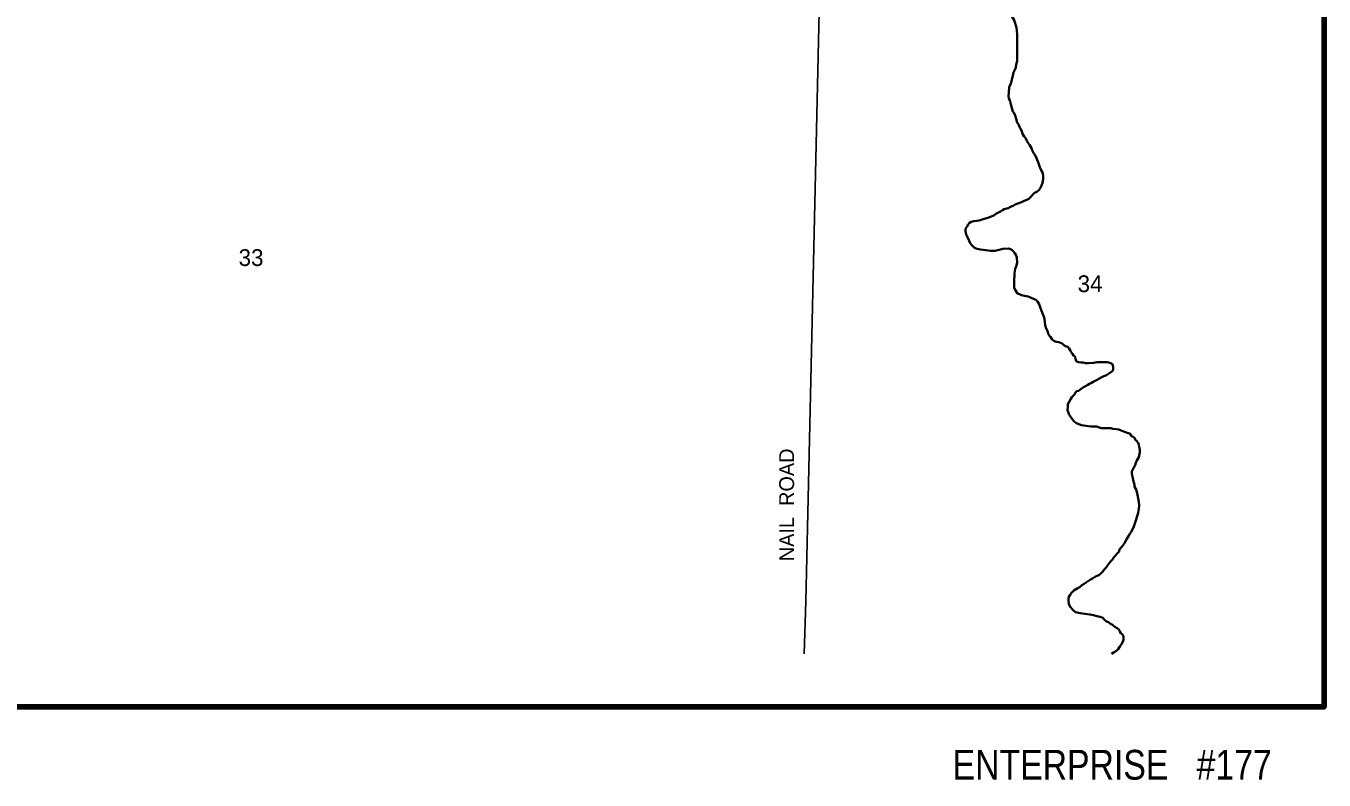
# Model space of a CAD drawing. Extents: x 149.11 to 153.06, y 38.56 to 42.5.
# Drawn here: x 151.836 to 152.994, y 38.555 to 39.228 of the extents above; entities that cross this region are included whole.
import ezdxf
from ezdxf.enums import TextEntityAlignment as Align

# ---------------------------------------------------------------- set-up
doc = ezdxf.new("R2010")
doc.units = 0
doc.header["$LTSCALE"] = 0.006
for name, color, linetype, lineweight in [('14', 7, 'Continuous', 25), ('25', 7, 'Continuous', 35), ('48', 7, 'Continuous', 106)]:
    doc.layers.add(name, color=color, linetype=linetype, lineweight=lineweight)
doc.layers.add('45', color=7, linetype='Continuous')
doc.layers.add('49', color=7, linetype='Continuous')

msp = doc.modelspace()

# ---------------------------------------------------------------- linework, layer by layer
at = {"layer": '14'}
for p, q in [((152.545644, 39.319318), (152.532008, 38.714583)), ((152.532008, 38.714583), (152.530492, 38.667803))]:
    msp.add_line(p, q, dxfattribs=at)
at = {"layer": '25'}
for points in [[(152.69375, 39.249053), (152.697538, 39.249053), (152.704545, 39.247727), (152.709659, 39.244508), (152.714583, 39.238447), (152.717614, 39.232955), (152.719886, 39.226326), (152.720265, 39.220455)], [(152.720265, 39.220455), (152.720265, 39.21572), (152.720265, 39.196212), (152.719508, 39.193371)], [(152.719508, 39.193371), (152.719129, 39.19053), (152.718182, 39.188447), (152.717235, 39.186174), (152.716477, 39.183333), (152.715909, 39.18125), (152.715341, 39.178409), (152.714773, 39.176136), (152.713447, 39.174053), (152.713258, 39.172727)], [(152.713258, 39.172727), (152.713068, 39.168371), (152.712689, 39.165152), (152.712879, 39.163068), (152.713826, 39.161553), (152.714394, 39.159091), (152.714962, 39.156818), (152.715909, 39.153409), (152.716477, 39.151326), (152.717803, 39.149811), (152.71875, 39.147727), (152.719508, 39.144886), (152.720455, 39.141477), (152.72178, 39.139583)], [(152.72178, 39.139583), (152.722538, 39.137689), (152.723295, 39.135795), (152.724432, 39.133712), (152.725189, 39.131439), (152.726515, 39.129167), (152.72822, 39.127273), (152.729356, 39.124621), (152.730492, 39.122727)], [(152.730492, 39.122727), (152.731439, 39.12178), (152.732386, 39.120265), (152.733333, 39.118561), (152.733712, 39.116856), (152.73428, 39.11572), (152.735417, 39.114015), (152.736553, 39.112311), (152.7375, 39.109659), (152.738258, 39.108333), (152.739205, 39.10625), (152.740341, 39.102652)], [(152.740341, 39.102652), (152.741098, 39.100379), (152.741856, 39.099053), (152.742614, 39.097727), (152.743182, 39.096023), (152.743561, 39.093371), (152.743561, 39.091098), (152.742992, 39.087689)], [(152.742992, 39.087689), (152.742235, 39.085417), (152.741288, 39.083333), (152.739962, 39.081439), (152.737879, 39.079735), (152.735985, 39.078788), (152.73428, 39.077462), (152.732765, 39.075568), (152.730871, 39.073485), (152.728977, 39.072727), (152.726515, 39.071591), (152.724242, 39.070644), (152.721023, 39.069318), (152.71875, 39.068561), (152.716856, 39.067424), (152.714583, 39.066477), (152.712311, 39.065152), (152.708712, 39.064394)], [(152.708712, 39.064394), (152.707197, 39.063447), (152.705492, 39.062311), (152.70322, 39.060985), (152.701326, 39.060038), (152.699621, 39.058712), (152.697348, 39.057765), (152.695265, 39.056818), (152.692235, 39.056061), (152.689962, 39.055492), (152.6875, 39.054545), (152.686553, 39.054167)], [(152.686553, 39.054167), (152.68428, 39.053788), (152.681629, 39.053598), (152.679356, 39.05303), (152.67803, 39.052083), (152.676705, 39.050568), (152.675379, 39.048674), (152.674432, 39.04678), (152.674242, 39.044697), (152.674811, 39.041856), (152.676136, 39.039394), (152.677462, 39.035985), (152.678409, 39.034091), (152.679735, 39.032386)], [(152.679735, 39.032386), (152.681061, 39.031061), (152.682386, 39.029735), (152.684659, 39.028977), (152.687689, 39.02822), (152.692424, 39.027652), (152.696591, 39.027273), (152.700379, 39.027273)], [(152.700379, 39.027273), (152.70322, 39.027841), (152.707576, 39.028977), (152.712879, 39.029167), (152.71572, 39.02803), (152.716856, 39.026894), (152.718182, 39.025), (152.719129, 39.023674), (152.720076, 39.021212), (152.720265, 39.016477), (152.719508, 39.013068)], [(152.719508, 39.013068), (152.718561, 39.011174), (152.718182, 39.00928), (152.717992, 39.006818), (152.717803, 38.999621), (152.717803, 38.994508), (152.718561, 38.992424), (152.720644, 38.989205)], [(152.720644, 38.989205), (152.722348, 38.988636), (152.724242, 38.987689), (152.727083, 38.987121), (152.730114, 38.986364), (152.732765, 38.985227), (152.735038, 38.98428), (152.736932, 38.983523), (152.738447, 38.982008), (152.739962, 38.979545), (152.740909, 38.976894), (152.742045, 38.973674)], [(152.742045, 38.973674), (152.743371, 38.970833), (152.744129, 38.968561), (152.744886, 38.966098), (152.745455, 38.960795), (152.746402, 38.957955)], [(152.746402, 38.957955), (152.747538, 38.955682), (152.748106, 38.953409), (152.748864, 38.951705), (152.75, 38.950379), (152.751705, 38.948106), (152.75303, 38.94678), (152.755303, 38.946023), (152.757576, 38.945644), (152.760606, 38.944508), (152.762121, 38.943182), (152.764205, 38.941856)], [(152.764205, 38.941856), (152.76553, 38.941477), (152.766667, 38.939962), (152.767803, 38.938636), (152.768561, 38.936932), (152.769697, 38.935227), (152.770644, 38.933902), (152.772159, 38.932576), (152.772538, 38.930871), (152.773106, 38.928788), (152.775189, 38.927841), (152.777273, 38.927652), (152.779167, 38.927462), (152.781439, 38.926894), (152.78447, 38.927083), (152.788636, 38.927273), (152.791856, 38.92803), (152.795644, 38.92803), (152.800568, 38.92803), (152.80303, 38.927273), (152.805114, 38.926326), (152.805682, 38.925), (152.806061, 38.923674), (152.806061, 38.92178), (152.805871, 38.920455), (152.804735, 38.919508), (152.801894, 38.917614), (152.8, 38.916288), (152.797727, 38.915341), (152.795455, 38.914205), (152.793182, 38.912879), (152.791098, 38.911742), (152.788258, 38.910227)], [(152.788258, 38.910227), (152.786742, 38.90947), (152.784848, 38.908523), (152.783523, 38.907765), (152.781439, 38.906629), (152.779545, 38.905492), (152.777462, 38.904167), (152.775189, 38.902462), (152.773674, 38.901894), (152.772348, 38.900758), (152.771591, 38.899053), (152.770455, 38.897917), (152.769129, 38.896591), (152.768182, 38.895076), (152.766667, 38.892614), (152.76572, 38.890341), (152.76553, 38.887879)], [(152.76553, 38.887879), (152.765341, 38.885038), (152.765909, 38.883523), (152.766477, 38.881818), (152.767235, 38.880114), (152.768561, 38.878409), (152.769886, 38.876705), (152.771402, 38.874811), (152.773295, 38.873485), (152.775379, 38.872538), (152.777652, 38.871591), (152.785985, 38.870455)], [(152.785985, 38.870455), (152.791288, 38.870644), (152.793561, 38.869508), (152.795455, 38.869129), (152.798295, 38.869129), (152.801326, 38.868939), (152.803977, 38.868939), (152.805871, 38.868371), (152.808712, 38.868182), (152.810985, 38.867992), (152.813258, 38.867045), (152.816288, 38.865909), (152.819508, 38.864583)], [(152.819508, 38.864583), (152.820833, 38.864205), (152.821402, 38.863258), (152.822348, 38.861932), (152.823864, 38.861174), (152.825189, 38.860417), (152.825758, 38.858902), (152.826894, 38.857765), (152.82822, 38.855871), (152.828977, 38.854356), (152.829167, 38.852273), (152.829735, 38.85), (152.829924, 38.847727), (152.828977, 38.843182), (152.827083, 38.840152), (152.826136, 38.838068), (152.825568, 38.835985), (152.824432, 38.834091), (152.823485, 38.832197), (152.822727, 38.830303), (152.822538, 38.828788), (152.823106, 38.826894), (152.823674, 38.824432)], [(152.823674, 38.824432), (152.824053, 38.821402), (152.825, 38.818939), (152.825189, 38.816667), (152.826515, 38.814205), (152.827462, 38.811174), (152.828977, 38.803409)], [(152.828977, 38.803409), (152.829167, 38.800189), (152.828788, 38.797159), (152.82822, 38.793561), (152.827462, 38.79053), (152.826326, 38.786742), (152.824432, 38.78125)], [(152.824432, 38.78125), (152.823295, 38.778788), (152.822159, 38.776705), (152.821023, 38.774811), (152.819697, 38.772727), (152.818182, 38.770265), (152.816856, 38.767614), (152.81572, 38.765909), (152.814583, 38.764394), (152.813447, 38.762879), (152.812121, 38.761364), (152.811174, 38.758902), (152.80947, 38.757197), (152.808144, 38.755492), (152.806629, 38.753977), (152.805682, 38.752273), (152.804545, 38.750947), (152.802652, 38.749053), (152.800947, 38.746591), (152.799811, 38.744886), (152.798295, 38.743371), (152.79678, 38.741288), (152.795076, 38.739583), (152.793182, 38.738068), (152.790341, 38.736742), (152.787689, 38.734848)], [(152.787689, 38.734848), (152.785795, 38.734091), (152.784091, 38.732955), (152.782197, 38.731629), (152.780303, 38.730303), (152.77822, 38.728977), (152.776705, 38.727462), (152.774053, 38.726136), (152.770833, 38.724242), (152.769129, 38.722538), (152.768939, 38.722348)], [(152.768939, 38.722348), (152.767614, 38.720455), (152.766288, 38.717992), (152.766098, 38.715152), (152.766477, 38.7125), (152.767614, 38.709848), (152.770265, 38.706818), (152.772538, 38.704924), (152.776705, 38.703977), (152.780682, 38.703409)], [(152.780682, 38.703409), (152.785227, 38.70303), (152.788447, 38.702273), (152.791477, 38.701326), (152.794318, 38.700758), (152.79678, 38.699811), (152.797917, 38.698295), (152.8, 38.69678), (152.801894, 38.696023)], [(152.801894, 38.696023), (152.803598, 38.694697), (152.805303, 38.69375), (152.807576, 38.692045), (152.809659, 38.69072), (152.811174, 38.689394), (152.811932, 38.687879), (152.812879, 38.686364), (152.814394, 38.685038), (152.815152, 38.683144), (152.815152, 38.680492), (152.814773, 38.678598), (152.813447, 38.676515), (152.811932, 38.674242), (152.810417, 38.67197), (152.808902, 38.670644)], [(152.808902, 38.670644), (152.807008, 38.669318), (152.804545, 38.667803)]]:
    msp.add_lwpolyline(points, dxfattribs=at)
at = {"layer": '48'}
msp.add_lwpolyline([(149.111553, 38.620455), (149.111553, 42.50303), (152.994129, 42.50303), (152.994129, 38.620455)], close=True, dxfattribs=at)

# ---------------------------------------------------------------- texts
at = {"layer": '45'}
for s, p in [('33', (152.037027, 39.013636)), ('34', (152.785417, 38.990341))]:
    msp.add_text(s, height=0.01496, dxfattribs=at).set_placement(p, align=Align.CENTER)
at = {"layer": '48', "width": 0.85}
msp.add_text('ENTERPRISE   #177', height=0.02651, dxfattribs=at).set_placement((152.805114, 38.555682), align=Align.CENTER)
at = {"layer": '49'}
msp.add_text('NAIL  ROAD', height=0.01326, rotation=90, dxfattribs=at).set_placement((152.521402, 38.800663), align=Align.CENTER)

doc.saveas('drawing.dxf')
